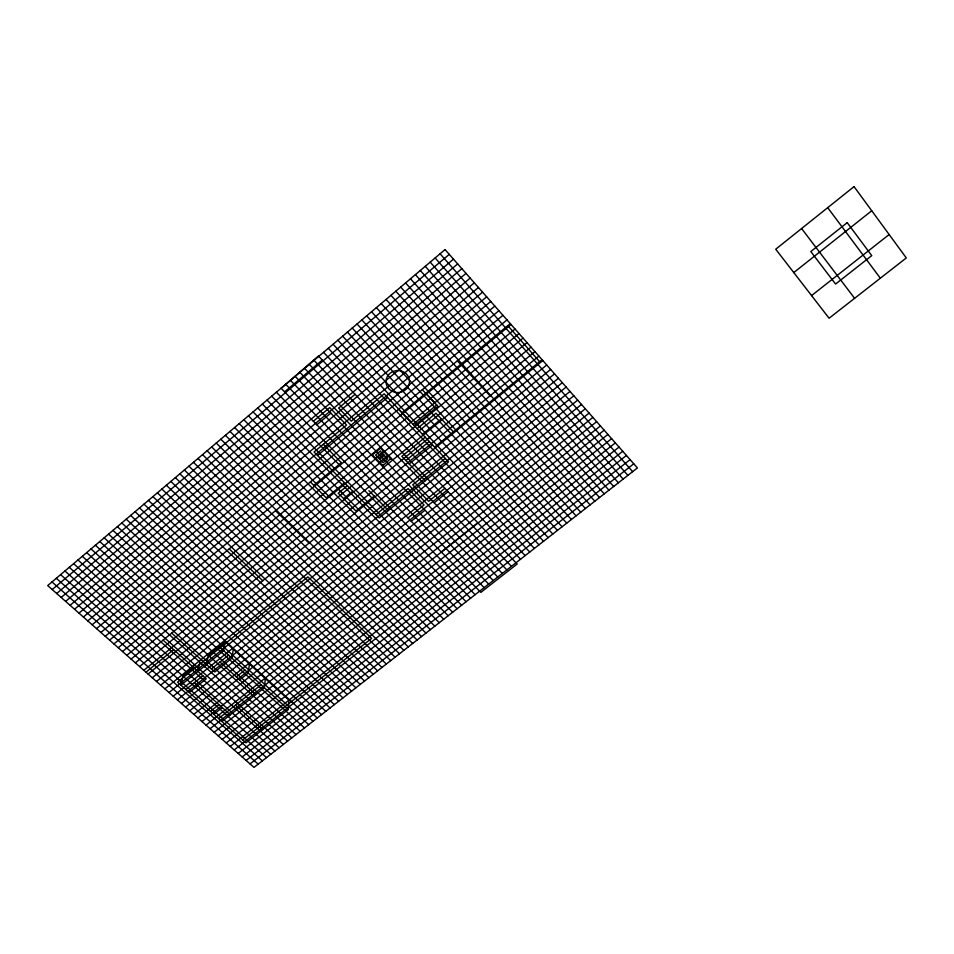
<?xml version="1.0" encoding="UTF-8"?>
<svg xmlns="http://www.w3.org/2000/svg" width="954" height="954" viewBox="0 0 954 954"><rect width="100%" height="100%" fill="white"/><g stroke="black" fill="none" stroke-linecap="round" stroke-linejoin="round"><path stroke-width="1.43" d="M242.71 739.934L371.631 638.393L307.88 576.872L177.551 682.134L245.953 742.82L288.239 709.549L288.979 700.212L225.168 641.792L208.187 655.517L206.505 664.521M265.379 678.604L264.365 687.774L221.912 721.486M249.423 663.996L248.231 673.059L239.657 679.904M233.301 649.233L231.905 658.177L214.757 671.962L171.696 633.122M225.168 641.792L223.677 650.664L180.938 685.139L182.906 675.933L194.127 666.87M197.955 671.413L199.481 663.638M281.144 388.35L318.445 355.997L517.175 564.005L480.828 592.386L281.048 388.254M284.59 391.879L322.309 360.04M52.208 589.548L449.262 254.372M56.691 593.507L453.472 259.154M61.175 597.454L457.658 263.912M65.635 601.378L461.843 268.658M70.095 605.301L466.017 273.381M74.531 609.224L470.167 278.103M78.955 613.124L474.305 282.801M313.341 421.251L329.69 407.596L346.576 425.019L314.057 451.981L379.227 517.891L448.547 461.891L384.2 393.823L351.251 421.143L338.622 408.062L355.079 394.348M83.368 617.011L478.443 287.488M316.8 424.792L330.811 413.118M87.768 620.887L482.557 292.162M92.156 624.751L486.659 296.825M96.533 628.614L490.75 301.464M100.897 632.454L494.828 306.091M317.491 455.463L387.586 397.413M105.25 636.294L498.894 310.706M109.591 640.11L502.949 315.309M113.908 643.926L506.991 319.9M313.783 485.383L341.365 462.678L323.311 444.314M402.063 412.712L510.271 323.633M118.224 647.73L511.022 324.467M122.529 651.522L515.041 329.035M126.822 655.303L519.048 333.578M413.058 424.351L436.705 404.961M344.573 482.855L326.268 497.857L310.372 481.973M414.334 425.711L437.981 406.344L425.758 393.203M131.092 659.071L523.03 338.11M378.965 458.48L383.615 454.676M347.399 485.705L338.229 493.206L355.925 510.998L374.23 496.116M379.728 459.256L384.379 455.452M417.125 428.656L436.014 413.201L453.388 431.804M379.525 462.261L387.646 455.618M135.361 662.827L527.013 342.629M390.973 459.065L380.479 448.189L372.334 454.855L382.852 465.707L390.937 458.457M343.655 498.656L352.813 491.179M422.467 434.297L441.332 418.901M139.618 666.572L530.984 347.137M425.234 437.23L401.837 456.322L425.245 480.709M143.851 670.316L534.944 351.621M145.974 672.176L173.664 649.626M405.891 460.543L429.276 441.499M148.085 674.037L538.879 356.104M409.194 463.978L432.556 444.981M434.559 447.104L542.087 359.741M152.294 677.757L542.814 360.564M156.504 681.466L546.737 365.012M160.701 685.151L550.649 369.448M375.948 514.564L408.097 488.555L424.053 505.024L407.978 517.95M445.303 458.457L412.724 484.811L428.668 501.327L444.85 488.305M164.875 688.836L554.548 373.873M169.049 692.521L558.424 378.285M173.211 696.181L562.3 382.685M185.851 689.504L202.856 675.814M211.394 668.933L228.555 655.124M177.361 699.831L566.163 387.062M189.226 692.485L206.219 678.831L163.098 640.146M181.487 703.48L570.015 391.438M411.222 521.254L424.983 510.211M434.189 502.818L448.07 491.668M441.332 552.032L477.763 522.756M185.613 707.117L573.855 395.791M189.727 710.742L577.683 400.143M236.342 676.899L244.916 670.042M193.829 714.355L581.499 404.472M197.919 717.957L585.303 408.789M210.488 711.35L218.943 704.612M201.998 721.546L589.095 413.094M213.803 714.296L222.258 707.57M206.064 725.135L592.875 417.387M218.609 718.565L261.098 684.793M210.118 728.713L596.655 421.668M214.161 732.278L600.412 425.937M793.776 272.582L871.729 210.762M218.204 735.832L604.168 430.194M222.222 739.374L607.901 434.44M226.229 742.904L611.633 438.673M230.236 746.433L615.342 442.883M234.219 749.951L619.051 447.092M811.568 295.585L889.152 234.529M238.202 753.457L622.747 451.29M242.173 756.951L626.432 455.463M246.132 760.433L630.105 459.637M250.067 763.915L633.766 463.799M52.005 581.94L258.176 764.13M56.31 578.291L262.362 760.863M60.627 574.642L266.548 757.595M194.342 682.67L230.343 714.784M64.955 570.993L270.733 754.328M73.613 563.659L279.128 747.757M69.284 567.332L274.931 751.048M77.966 559.986L283.338 744.478M235.531 705.113L262.791 729.571M82.318 556.313L287.559 741.186M199.732 662.338L204.836 666.941M86.671 552.616L291.781 737.883M219.969 662.04L255.827 694.56M91.035 548.932L296.014 734.58M99.788 541.526L304.493 727.962M95.412 545.235L300.248 731.277M104.177 537.817L308.738 724.646M220.314 647.599L288.239 709.549M108.565 534.109L312.995 721.319M112.966 530.388L317.253 717.992M117.378 526.656L321.522 714.653M126.214 519.179L330.072 707.975M121.79 522.923L325.791 711.314M130.65 515.434L334.365 704.624M135.086 511.678L338.658 701.273M139.534 507.922L342.963 697.911M143.982 504.153L347.268 694.548M152.914 496.605L355.902 687.81M148.442 500.385L351.585 691.185M157.386 492.824L360.23 684.423M161.87 489.032L364.559 681.037M166.354 485.24L368.9 677.65M229.198 548.884L262.767 580.736M170.849 481.436L373.252 674.251M175.357 477.632L377.605 670.853M184.384 470L386.334 664.044M179.865 473.816L381.958 667.454M188.916 466.172L390.711 660.621M275.479 510.736L309.024 543.1M193.447 462.332L395.087 657.199M197.991 458.492L399.476 653.776M202.534 454.641L403.864 650.342M207.09 450.789L408.264 646.907M216.236 443.061L417.089 640.015M211.657 446.937L412.677 643.461M220.815 439.198L421.513 636.556M225.394 435.31L425.949 633.098M229.997 431.435L430.385 629.64M234.601 427.535L434.821 626.17M239.204 423.636L439.269 622.688M243.819 419.736L443.729 619.206M253.084 411.901L452.661 612.229M248.445 415.825L448.189 615.724M257.723 407.978L457.145 608.735M262.374 404.043L461.629 605.23M267.037 400.108L466.112 601.724M368.888 490.678L388.373 510.497M271.699 396.16L470.62 598.206M276.374 392.213L475.128 594.688M285.735 384.295L484.155 587.64M290.433 380.324L488.686 584.098M299.854 372.358L497.761 577.015M295.144 376.341L493.218 580.557M304.576 368.363L502.305 573.461M398.593 409.254L411.007 422.193M309.299 364.368L506.86 569.908M314.033 360.362L511.427 566.342M323.537 352.336L520.574 559.199M328.295 348.305L525.153 555.61M422.3 389.709L434.666 402.779M333.065 344.275L529.756 552.032M337.847 340.232L534.347 548.431M342.629 336.19L538.962 544.841M352.217 328.069L548.192 537.627M347.423 332.135L543.565 541.228M457.36 360.815L490.058 395.827M357.034 324.002L552.819 534.013M361.852 319.936L557.458 530.388M366.682 315.846L562.097 526.763M371.511 311.755L566.748 523.126M376.353 307.665L571.41 519.489M381.206 303.563L576.073 515.852M386.06 299.449L580.747 512.203M390.937 295.335L585.434 508.542M395.815 291.208L590.121 504.881M400.692 287.082L594.819 501.208M405.593 282.944L599.517 497.535M410.494 278.806L604.228 493.862M415.395 274.645L608.95 490.177M425.245 266.321L618.407 482.784M420.32 270.495L613.672 486.48M430.182 262.147L623.153 479.087M435.131 257.974L627.899 475.378M440.08 253.776L632.657 471.658M507.826 325.648L539.654 361.721M801.598 228.531L854.605 298.316M827.714 207.662L880.351 278.21M383.794 451.051L375.685 458.314L375.661 457.705M382.816 465.087L382.852 465.707M445.041 249.578L47.7 585.577L254.002 767.386L637.415 467.937L445.041 249.578M380.276 451.206L375.626 455.022L383.055 462.702L387.706 458.91L380.276 451.206M854.045 186.614L775.721 249.221L829.086 318.242L906.3 257.938L854.045 186.614M847.212 222.64L810.805 251.558L835.573 284.053L871.741 255.636L847.212 222.64M391.903 391.152A11.746 11.031 -4.2 0 0 409.504 381.445A11.746 11.031 -4.2 0 0 391.891 372.048A11.746 11.031 -4.2 0 0 391.903 391.152"/></g></svg>
